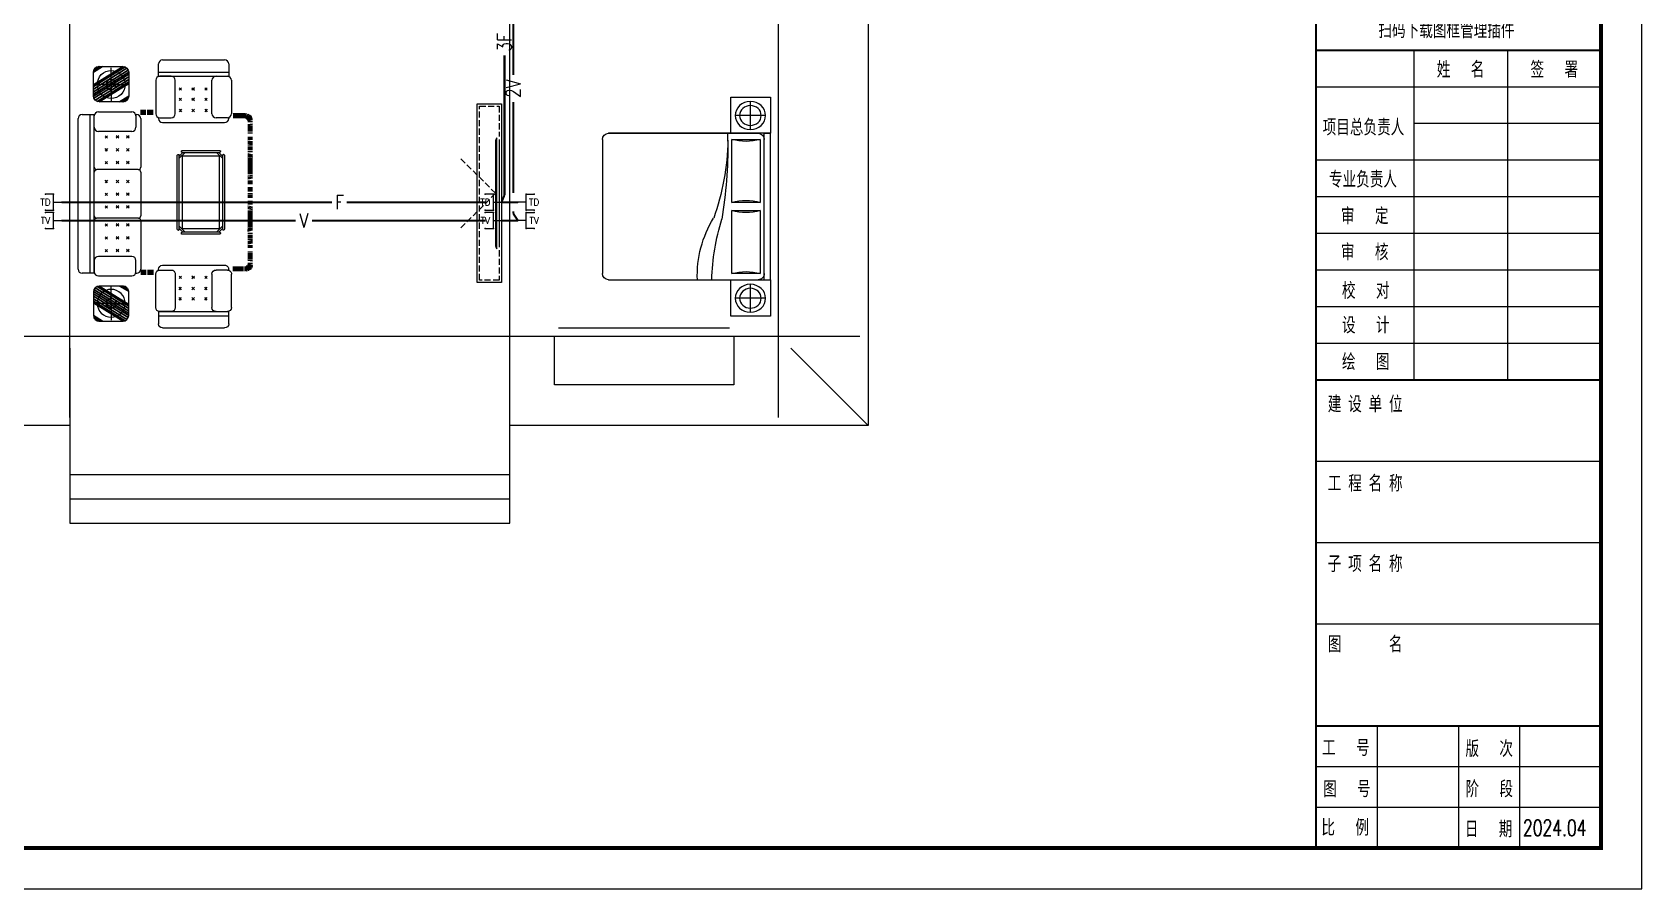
# Model space of a CAD drawing. Extents: x -29700 to 0, y 0 to 131000.
# Drawn here: x -19762 to 0, y 22000 to 32524 of the extents above; entities that cross this region are included whole.
import ezdxf
from ezdxf.enums import TextEntityAlignment as Align

# ---------------------------------------------------------------- set-up
doc = ezdxf.new("R2010")
doc.units = 0
doc.header["$LTSCALE"] = 1000
doc.header["$MEASUREMENT"] = 0
doc.linetypes.add('B-1户型三层平面图$0$DASH', pattern=[0.35, 0.25, -0.1])
doc.layers.get('0').update_dxf_attribs({"linetype": 'CONTINUOUS'})
doc.layers.add('DIM-照明', color=3, linetype='CONTINUOUS', lineweight=15)
doc.layers.add('WIRE-照明', color=1, linetype='CONTINUOUS', lineweight=15)
for name, color, linetype in [('DOTE', 1, 'CONTINUOUS'), ('EQUIP-通讯', 3, 'CONTINUOUS'), ('TK', 4, 'CONTINUOUS'), ('家具', 8, 'CONTINUOUS')]:
    doc.layers.add(name, color=color, linetype=linetype)
doc.styles.add('_TEL_DIM', font='SIMPLEX', dxfattribs={"width": 0.8, "height": 3.5, "bigfont": 'HZTXT'})
doc.styles.add('DIM_FONT', font='SIMPLEX', dxfattribs={"width": 0.7, "bigfont": 'GBCBIG'})
doc.styles.add('HZTXT1', font='romans.shx', dxfattribs={"width": 0.7, "bigfont": 'GBHZFS.SHX'})
doc.styles.add('黑体', font='simhei.ttf', dxfattribs={"width": 0.75})

# ---------------------------------------------------------------- blocks, each defined once
blk = doc.blocks.new('M_C47JEV')
for p, q in [((-465, 250), (-465, 661)), ((-431, 711), (-431, 720)), ((-415, 711), (-275, 711)), ((381, 770), (-381, 770)), ((-225, 661), (-225, 250)), ((-136, 606), (-166, 637)), ((-166, 606), (-136, 637)), ((-9, 606), (21, 637)), ((21, 606), (-9, 637)), ((179, 606), (149, 637)), ((149, 606), (179, 637)), ((225, 661), (225, 250)), ((415, 711), (275, 711)), ((431, 711), (431, 720)), ((465, 250), (465, 661)), ((-136, 469), (-166, 499)), ((-166, 469), (-136, 499)), ((21, 469), (-9, 499)), ((-9, 469), (21, 499)), ((179, 469), (149, 499)), ((149, 469), (179, 499)), ((-431, 50), (-431, 203)), ((431, 200), (-431, 200)), ((-275, 200), (-415, 200)), ((-136, 342), (-166, 372)), ((-166, 342), (-136, 372)), ((21, 342), (-9, 372)), ((-9, 342), (21, 372)), ((179, 342), (149, 372)), ((149, 342), (179, 372)), ((275, 200), (415, 200)), ((431, 200), (431, 50)), ((431, 150), (-431, 150)), ((381, 0), (-381, 0))]:
    blk.add_line(p, q)
for centre, start, end in [((-415, 661), 90, 180), ((-381, 720), 90, 180), ((-275, 661), 0, 90), ((275, 661), 90, 180), ((381, 720), 360, 90), ((415, 661), 0, 90), ((-415, 250), 180, 270), ((-275, 250), 270, 0), ((275, 250), 180, 270), ((415, 250), 270, 0), ((-381, 50), 180, 270), ((381, 50), 270, 0)]:
    blk.add_arc(centre, 50, start, end)
at = {"style": 'DIM_FONT', "width": 0.8, "flags": 9}
for tag in ['XSIZE', 'YSIZE']:
    blk.add_attdef(tag, (0, 0), '', height=0.5, dxfattribs=at)
blk = doc.blocks.new('M_C46QQU')
for p, q in [((-1008, 250), (-1008, 661)), ((-975, 711), (-975, 720)), ((-958, 711), (-818, 711)), ((-925, 770), (-327, 770)), ((-768, 661), (-768, 250)), ((-713, 627), (-683, 597)), ((-683, 627), (-713, 597)), ((-556, 627), (-526, 597)), ((-526, 627), (-556, 597)), ((-398, 627), (-368, 597)), ((-368, 627), (-398, 597)), ((-298, 740), (-298, 230)), ((-269, 770), (269, 770)), ((-138, 627), (-168, 597)), ((-168, 627), (-138, 597)), ((20, 627), (-11, 597)), ((-11, 627), (20, 597)), ((177, 627), (147, 597)), ((147, 627), (177, 597)), ((298, 740), (298, 230)), ((327, 770), (925, 770)), ((368, 627), (398, 597)), ((398, 627), (368, 597)), ((526, 627), (556, 597)), ((556, 627), (526, 597)), ((683, 627), (713, 597)), ((713, 627), (683, 597)), ((768, 661), (768, 250)), ((958, 711), (818, 711)), ((975, 711), (975, 720)), ((1008, 250), (1008, 661)), ((-713, 500), (-683, 469)), ((-683, 500), (-713, 469)), ((-556, 500), (-526, 469)), ((-526, 500), (-556, 469)), ((-398, 500), (-368, 469)), ((-368, 500), (-398, 469)), ((-138, 500), (-168, 469)), ((-168, 500), (-138, 469)), ((20, 500), (-11, 469)), ((-11, 500), (20, 469)), ((177, 500), (147, 469)), ((147, 500), (177, 469)), ((368, 500), (398, 469)), ((398, 500), (368, 469)), ((526, 500), (556, 469)), ((556, 500), (526, 469)), ((683, 500), (713, 469)), ((713, 500), (683, 469)), ((-975, 50), (-975, 203)), ((975, 200), (-975, 200)), ((-818, 200), (-958, 200)), ((-713, 363), (-683, 332)), ((-683, 363), (-713, 332)), ((-526, 363), (-556, 332)), ((-556, 363), (-526, 332)), ((-398, 363), (-368, 332)), ((-368, 363), (-398, 332)), ((-138, 363), (-168, 332)), ((-168, 363), (-138, 332)), ((-11, 363), (20, 332)), ((20, 363), (-11, 332)), ((177, 363), (147, 332)), ((147, 363), (177, 332)), ((368, 363), (398, 332)), ((398, 363), (368, 332)), ((556, 363), (526, 332)), ((526, 363), (556, 332)), ((683, 363), (713, 332)), ((713, 363), (683, 332)), ((818, 200), (958, 200)), ((975, 200), (975, 50)), ((975, 150), (-975, 150)), ((925, 0), (-925, 0))]:
    blk.add_line(p, q)
for centre, radius, start, end in [((-958, 661), 50, 90, 180), ((-925, 720), 50, 90, 180), ((-818, 661), 50, 0, 90), ((-328, 740), 30, 360, 90), ((-268, 740), 30, 90, 180), ((268, 740), 30, 0, 90), ((328, 740), 30, 90, 180), ((818, 661), 50, 90, 180), ((925, 720), 50, 360, 90), ((958, 661), 50, 0, 90), ((-958, 250), 50, 180, 270), ((-818, 250), 50, 270, 0), ((-328, 230), 30, 270, 0), ((-268, 230), 30, 180, 270), ((268, 230), 30, 270, 360), ((328, 230), 30, 180, 270), ((818, 250), 50, 180, 270), ((958, 250), 50, 270, 0), ((-925, 50), 50, 180, 270), ((925, 50), 50, 270, 0)]:
    blk.add_arc(centre, radius, start, end)
at = {"style": 'DIM_FONT', "width": 0.8, "flags": 9}
for tag in ['XSIZE', 'YSIZE']:
    blk.add_attdef(tag, (0, 0), '', height=0.5, dxfattribs=at)
blk = doc.blocks.new('A$C216821B5')
at = {"layer": '家具'}
for p, q in [((1737, 2990), (1737, 3196)), ((1737, 2990), (1531, 2990)), ((1737, 2990), (1737, 2784)), ((1737, 2990), (1944, 2990)), ((63, 2552), (3, 2576)), ((65, 2554), (5, 2579)), ((67, 2559), (8, 2588)), ((69, 2564), (15, 2604)), ((74, 2566), (23, 2610)), ((76, 2568), (27, 2614)), ((79, 2569), (30, 2618)), ((79, 2571), (48, 2628)), ((85, 2573), (56, 2630)), ((92, 2575), (77, 2636)), ((95, 2575), (95, 2636)), ((118, 2636), (118, 2576)), ((131, 2636), (131, 2576)), ((135, 2636), (135, 2576)), ((150, 2636), (150, 2576)), ((151, 2636), (151, 2576)), ((157, 2636), (157, 2576)), ((157, 2636), (157, 2576)), ((158, 2636), (158, 2576)), ((171, 2636), (171, 2576)), ((181, 2636), (181, 2576)), ((189, 2636), (189, 2576)), ((190, 2636), (190, 2576)), ((205, 2636), (205, 2576)), ((219, 2636), (219, 2576)), ((229, 2636), (229, 2576)), ((236, 2636), (236, 2576)), ((1227, 2619), (1227, 2679)), ((1243, 2619), (1243, 2679)), ((1251, 2619), (1245, 2679)), ((1254, 2619), (1249, 2679)), ((1262, 2619), (1257, 2679)), ((1271, 2619), (1266, 2679)), ((1281, 2619), (1275, 2679)), ((1287, 2619), (1287, 2679)), ((1315, 2619), (1315, 2679)), ((1328, 2619), (1328, 2679)), ((1332, 2619), (1332, 2679)), ((1347, 2619), (1347, 2679)), ((1348, 2619), (1348, 2679)), ((1354, 2619), (1354, 2679)), ((1354, 2619), (1354, 2679)), ((1355, 2619), (1355, 2679)), ((1368, 2619), (1368, 2679)), ((60, 2535), (0, 2535)), ((60, 2500), (0, 2506)), ((60, 2488), (0, 2494)), ((60, 2476), (0, 2476)), ((60, 2468), (0, 2468)), ((60, 2452), (0, 2456)), ((60, 2446), (0, 2450)), ((60, 2442), (0, 2446)), ((60, 2437), (0, 2441)), ((60, 2430), (0, 2430)), ((60, 2419), (0, 2419)), ((60, 2396), (0, 2396)), ((62, 2550), (1, 2564)), ((61, 2545), (1, 2559)), ((60, 2341), (0, 2341)), ((60, 2334), (0, 2334)), ((60, 2319), (0, 2319)), ((60, 2299), (0, 2288)), ((60, 2291), (0, 2280)), ((60, 2288), (0, 2276)), ((60, 2283), (0, 2272)), ((60, 2281), (0, 2270)), ((60, 2274), (0, 2263)), ((60, 2269), (0, 2258)), ((60, 2268), (0, 2257)), ((60, 2247), (0, 2247)), ((60, 2223), (0, 2223)), ((60, 2221), (0, 2221)), ((60, 2208), (0, 2208)), ((60, 2206), (0, 2206)), ((60, 2203), (0, 2203)), ((60, 2202), (0, 2202)), ((60, 2192), (0, 2192)), ((865, 2180), (406, 2180)), ((60, 2167), (0, 2167)), ((60, 2141), (0, 2128)), ((60, 2140), (0, 2127)), ((60, 2133), (0, 2120)), ((60, 2130), (0, 2117)), ((60, 2126), (0, 2113)), ((60, 2125), (0, 2112)), ((60, 2122), (0, 2109)), ((60, 2114), (0, 2101)), ((60, 2112), (0, 2099)), ((60, 2109), (0, 2096)), ((60, 2095), (0, 2082)), ((60, 2079), (0, 2079)), ((60, 2063), (0, 2063)), ((60, 2047), (0, 2047)), ((60, 2039), (0, 2044)), ((60, 2035), (0, 2041)), ((60, 2027), (0, 2033)), ((60, 2018), (0, 2024)), ((60, 2009), (0, 2014)), ((60, 2002), (0, 2002)), ((60, 1997), (0, 1997)), ((60, 1991), (0, 1991)), ((346, 2120), (346, 1211)), ((356, 2130), (361, 2130)), ((371, 2111), (415, 2155)), ((371, 2083), (443, 2155)), ((371, 2120), (371, 1211)), ((396, 2170), (396, 2165)), ((865, 2155), (406, 2155)), ((901, 2083), (828, 2155)), ((901, 2111), (857, 2155)), ((875, 2170), (875, 2165)), ((901, 1211), (901, 2120)), ((916, 2130), (911, 2130)), ((926, 1211), (926, 2120)), ((60, 1975), (0, 1975)), ((60, 1962), (0, 1962)), ((60, 1951), (0, 1951)), ((60, 1951), (0, 1951)), ((60, 1945), (0, 1945)), ((60, 1936), (0, 1936)), ((60, 1931), (0, 1931)), ((60, 1925), (0, 1925)), ((60, 1912), (0, 1912)), ((60, 1900), (0, 1900)), ((60, 1895), (0, 1895)), ((60, 1866), (0, 1875)), ((60, 1851), (0, 1860)), ((60, 1845), (0, 1855)), ((60, 1833), (0, 1842)), ((60, 1807), (0, 1807)), ((60, 1795), (0, 1795)), ((60, 1784), (0, 1784)), ((60, 1778), (0, 1778)), ((60, 1775), (0, 1775)), ((60, 1725), (0, 1725)), ((60, 1718), (0, 1713)), ((60, 1717), (0, 1712)), ((60, 1709), (0, 1704)), ((60, 1707), (0, 1702)), ((60, 1702), (0, 1697)), ((60, 1682), (0, 1682)), ((60, 1649), (0, 1649)), ((60, 1629), (0, 1634)), ((60, 1624), (0, 1629)), ((60, 1622), (0, 1627)), ((60, 1614), (0, 1619)), ((60, 1613), (0, 1618)), ((60, 1606), (0, 1606)), ((60, 1556), (0, 1556)), ((60, 1553), (0, 1553)), ((60, 1547), (0, 1547)), ((60, 1536), (0, 1536)), ((60, 1524), (0, 1524)), ((60, 1498), (0, 1489)), ((60, 1485), (0, 1476)), ((60, 1480), (0, 1471)), ((60, 1465), (0, 1456)), ((60, 1436), (0, 1436)), ((60, 1431), (0, 1431)), ((60, 1419), (0, 1419)), ((60, 1405), (0, 1405)), ((60, 1400), (0, 1400)), ((60, 1395), (0, 1395)), ((60, 1386), (0, 1386)), ((60, 1380), (0, 1380)), ((60, 1380), (0, 1380)), ((60, 1369), (0, 1369)), ((60, 1356), (0, 1356)), ((60, 1340), (0, 1340)), ((60, 1333), (0, 1333)), ((60, 1329), (0, 1329)), ((60, 1322), (0, 1316)), ((60, 1313), (0, 1307)), ((60, 1304), (0, 1298)), ((60, 1296), (0, 1290)), ((60, 1292), (0, 1287)), ((60, 1284), (0, 1284)), ((60, 1268), (0, 1268)), ((60, 1252), (0, 1252)), ((60, 1236), (0, 1249)), ((60, 1222), (0, 1235)), ((60, 1219), (0, 1232)), ((60, 1216), (0, 1229)), ((60, 1208), (0, 1221)), ((60, 1206), (0, 1219)), ((60, 1205), (0, 1218)), ((60, 1200), (0, 1213)), ((60, 1198), (0, 1211)), ((60, 1191), (0, 1204)), ((60, 1190), (0, 1203)), ((356, 1201), (361, 1201)), ((371, 1248), (443, 1175)), ((371, 1219), (415, 1175)), ((901, 1248), (828, 1175)), ((901, 1219), (857, 1175)), ((916, 1201), (911, 1201)), ((60, 1164), (0, 1164)), ((60, 1139), (0, 1139)), ((60, 1129), (0, 1129)), ((60, 1128), (0, 1128)), ((60, 1124), (0, 1124)), ((60, 1123), (0, 1123)), ((60, 1110), (0, 1110)), ((60, 1108), (0, 1108)), ((60, 1084), (0, 1084)), ((60, 1063), (0, 1074)), ((60, 1062), (0, 1073)), ((60, 1057), (0, 1068)), ((60, 1050), (0, 1061)), ((60, 1048), (0, 1059)), ((60, 1043), (0, 1054)), ((60, 1040), (0, 1051)), ((60, 1032), (0, 1043)), ((60, 1012), (0, 1012)), ((60, 996), (0, 996)), ((60, 990), (0, 990)), ((396, 1160), (396, 1165)), ((406, 1175), (865, 1175)), ((406, 1150), (865, 1150)), ((875, 1160), (875, 1165)), ((60, 934), (0, 934)), ((60, 912), (0, 912)), ((60, 901), (0, 901)), ((60, 894), (0, 890)), ((60, 889), (0, 885)), ((60, 885), (0, 881)), ((60, 879), (0, 875)), ((60, 862), (0, 862)), ((60, 855), (0, 855)), ((60, 842), (0, 837)), ((60, 830), (0, 825)), ((60, 796), (0, 796)), ((61, 786), (1, 772)), ((62, 781), (1, 767)), ((63, 779), (3, 755)), ((65, 776), (5, 752)), ((67, 772), (8, 743)), ((69, 767), (15, 727)), ((74, 765), (23, 721)), ((76, 763), (27, 716)), ((79, 762), (30, 713)), ((79, 760), (48, 703)), ((85, 758), (56, 700)), ((92, 756), (77, 695)), ((95, 755), (95, 695)), ((118, 695), (118, 755)), ((131, 695), (131, 755)), ((135, 695), (135, 755)), ((150, 695), (150, 755)), ((151, 695), (151, 755)), ((157, 695), (157, 755)), ((157, 695), (157, 755)), ((158, 695), (158, 755)), ((171, 695), (171, 755)), ((181, 695), (181, 755)), ((189, 695), (189, 755)), ((190, 695), (190, 755)), ((205, 695), (205, 755)), ((219, 695), (219, 755)), ((229, 695), (229, 755)), ((236, 695), (236, 755)), ((1227, 712), (1227, 652)), ((1243, 712), (1243, 652)), ((1251, 712), (1245, 652)), ((1254, 712), (1249, 652)), ((1262, 712), (1257, 652)), ((1271, 712), (1266, 652)), ((1281, 712), (1275, 652)), ((1287, 712), (1287, 652)), ((1315, 712), (1315, 652)), ((1328, 712), (1328, 652)), ((1332, 712), (1332, 652)), ((1347, 712), (1347, 652)), ((1348, 712), (1348, 652)), ((1354, 712), (1354, 652)), ((1354, 712), (1354, 652)), ((1355, 712), (1355, 652)), ((1368, 712), (1368, 652)), ((1737, 301), (1737, 508)), ((1737, 301), (1531, 301)), ((1737, 301), (1737, 95)), ((1737, 301), (1944, 301))]:
    blk.add_line(p, q, dxfattribs=at)
blk.add_lwpolyline([(861, 2115), (411, 2115), (411, 1215), (861, 1215)], close=True, dxfattribs=at)
for centre, start, end in [((406, 2170), 90, 180), ((865, 2170), 0, 90), ((356, 2120), 90, 180), ((361, 2120), 0, 90), ((406, 2165), 180, 270), ((865, 2165), 270, 0), ((911, 2120), 90, 180), ((916, 2120), 0, 90), ((356, 1211), 180, 270), ((361, 1211), 270, 0), ((911, 1211), 180, 270), ((916, 1211), 270, 0), ((406, 1165), 90, 180), ((406, 1160), 180, 270), ((865, 1165), 0, 90), ((865, 1160), 270, 0)]:
    blk.add_arc(centre, 10, start, end, dxfattribs=at)
for major_axis in [(-121, 121), (-43.2, 43.2)]:
    blk.add_ellipse((1737, 2990), major_axis=major_axis, ratio=1, start_param=0.785398, end_param=7.068583, dxfattribs=at)
at = {"layer": '家具', "extrusion": (0, 0, -1)}
for major_axis in [(121, 121), (43.2, 43.2)]:
    blk.add_ellipse((1737, 302), major_axis=major_axis, ratio=1, start_param=3.926991, end_param=10.210176, dxfattribs=at)
at = {"layer": '家具', "extrusion": (0, 0, -1), "zscale": -1}
for name, p, rotation in [('M_C47JEV', (-725, 3292), 180), ('M_C46QQU', (-2144, 1646), 270)]:
    blk.add_blockref(name, p, dxfattribs=dict(at, rotation=rotation))
at = {"layer": '家具'}
blk.add_blockref('M_C47JEV', (725, 0), dxfattribs=at)
mesh = blk.add_polyface(dxfattribs=at)
corners = [(1911, 3205), (1934, 3189), (1909, 3205), (1945, 3173), (1885, 3210), (1885, 3210), (1945, 3172), (1885, 3210), (1885, 3210), (1949, 3166), (1879, 3210), (1954, 3140), (1843, 3210), (1954, 2985), (1591, 3210), (1954, 2985), (1591, 3210), (1954, 2964), (1566, 3205), (1954, 2934), (1543, 3189), (1954, 2901), (1527, 3166), (1954, 2873), (1522, 3140), (1522, 3140), (1954, 2873), (1522, 3140), (1522, 3115), (1954, 2847), (1522, 3115), (1954, 2847), (1522, 3086), (1949, 2821), (1522, 3053), (1934, 2798), (1522, 3023), (1911, 2782), (1522, 3003), (1885, 2778), (1885, 2778), (1522, 3003), (1885, 2778), (1885, 2778), (1522, 2847), (1634, 2778), (1522, 2847), (1634, 2778), (1527, 2821), (1597, 2778), (1531, 2815), (1591, 2778), (1531, 2815), (1591, 2778), (1543, 2798), (1568, 2782), (1566, 2782)]
mesh.append_faces([[corners[k] for k in face] for face in [(0, 0, 2, 1), (1, 2, 4, 3), (3, 4, 7, 6), (5, 5, 8, 7), (6, 8, 10, 9), (9, 10, 12, 11), (11, 12, 14, 13), (13, 14, 16, 15), (15, 16, 18, 17), (17, 18, 20, 19), (19, 20, 22, 21), (21, 22, 24, 23), (23, 24, 27, 26), (26, 25, 28, 29), (29, 28, 30, 31), (31, 30, 32, 33), (33, 32, 34, 35), (35, 34, 36, 37), (37, 36, 38, 40), (40, 39, 43, 43), (39, 38, 41, 42), (42, 41, 44, 45), (45, 44, 46, 47), (47, 46, 48, 49), (49, 48, 50, 51), (51, 50, 52, 53), (53, 52, 54, 55), (55, 54, 56, 56)]], dxfattribs={"vtx0": -1, "vtx2": -1})
mesh = blk.add_polyface(dxfattribs=at)
corners = [(1911, 87), (1934, 102), (1909, 86), (1945, 119), (1885, 82), (1885, 82), (1945, 119), (1885, 82), (1885, 82), (1949, 126), (1879, 82), (1954, 151), (1843, 82), (1954, 307), (1591, 82), (1954, 307), (1591, 82), (1954, 328), (1566, 87), (1954, 357), (1543, 102), (1954, 390), (1527, 126), (1954, 419), (1522, 151), (1522, 151), (1954, 419), (1522, 151), (1522, 177), (1954, 445), (1522, 177), (1954, 445), (1522, 205), (1949, 470), (1522, 238), (1934, 494), (1522, 268), (1911, 509), (1522, 289), (1885, 514), (1885, 514), (1522, 289), (1885, 514), (1885, 514), (1522, 445), (1634, 514), (1522, 445), (1634, 514), (1527, 470), (1597, 514), (1531, 477), (1591, 514), (1531, 477), (1591, 514), (1543, 494), (1568, 509), (1566, 509)]
mesh.append_faces([[corners[k] for k in face] for face in [(0, 0, 2, 1), (1, 2, 4, 3), (3, 4, 7, 6), (5, 5, 8, 7), (6, 8, 10, 9), (9, 10, 12, 11), (11, 12, 14, 13), (13, 14, 16, 15), (15, 16, 18, 17), (17, 18, 20, 19), (19, 20, 22, 21), (21, 22, 24, 23), (23, 24, 27, 26), (26, 25, 28, 29), (29, 28, 30, 31), (31, 30, 32, 33), (33, 32, 34, 35), (35, 34, 36, 37), (37, 36, 38, 40), (40, 39, 43, 43), (39, 38, 41, 42), (42, 41, 44, 45), (45, 44, 46, 47), (47, 46, 48, 49), (49, 48, 50, 51), (51, 50, 52, 53), (53, 52, 54, 55), (55, 54, 56, 56)]], dxfattribs={"vtx0": -1, "vtx2": -1})
blk = doc.blocks.new('A$C2A33777C')
at = {"color": 8, "ltscale": 250}
blk.add_lwpolyline([(467, 2196), (167, 2196), (167, 0), (467, 0)], close=True, dxfattribs=at)
at = {"color": 8, "linetype": 'B-1户型三层平面图$0$DASH', "ltscale": 0.3}
for points in [[(197, 396), (197, 31), (437, 31), (437, 2166), (197, 2166), (197, 1796)], [(242, 1096), (681, 1535)], [(242, 1096), (681, 657)]]:
    blk.add_lwpolyline(points, dxfattribs=at)
at = {"color": 8, "ltscale": 0.3}
for points in [[(197, 1756), (197, 436)], [(227, 416), (227, 1776)]]:
    blk.add_lwpolyline(points, dxfattribs=at)
at = {"color": 8, "ltscale": 250}
blk.add_lwpolyline([(227, 1776, -0.094024), (242, 1733), (242, 459, -0.094024), (227, 416)], format="xyb", dxfattribs=at)
blk = doc.blocks.new('A$C66793C10')
for p, q in [((450, 450), (0, 450)), ((0, 450), (0, 0)), ((223, 401), (223, 56)), ((450, 0), (450, 450)), ((396, 229), (50, 229)), ((0, 0), (450, 0))]:
    blk.add_line(p, q)
for radius in [173, 123]:
    blk.add_circle((223, 229), radius)
blk = doc.blocks.new('A$C0BC040C0')
at = {"layer": '家具'}
for p, q in [((0, 295), (0, 2095)), ((75, 2095), (0, 2095)), ((75, 295), (75, 2095)), ((124, 2019), (124, 1245)), ((472, 2019), (124, 2019)), ((149, 2095), (1987, 2095)), ((1987, 2095), (149, 2095)), ((472, 1245), (472, 2019)), ((522, 1996), (522, 2095)), ((2062, 2019), (2062, 371)), ((124, 1245), (472, 1245)), ((124, 1145), (124, 371)), ((472, 1145), (124, 1145)), ((472, 371), (472, 1145)), ((75, 295), (0, 295)), ((124, 371), (472, 371)), ((1987, 295), (149, 295))]:
    blk.add_line(p, q, dxfattribs=at)
for centre, major_axis, ratio, start_param, end_param in [((149, 2019), (0, 75.9), 0.981818, 0, 1.570796), ((298, 2627), (0, 632), 0.981818, 2.857799, 3.425387), ((2092, 1653), (-220, 2967), 0.524077, 1.416252, 1.739927), ((1467, 1705), (-287, 1661), 0.542659, 1.294437, 1.879131), ((1987, 2019), (0, 75.9), 0.981818, 4.712389, 6.283185), ((298, 638), (0, -632), 0.981818, 2.857799, 3.425387), ((298, 1752), (0, -632), 0.981818, -0.283794, 0.283794), ((-1119, 354), (-345, 2286), 0.791145, 4.568047, 4.89601), ((5, 453), (-253, 1064), 0.804127, 4.37694, 5.109608), ((298, -236), (0, 632), 0.981818, -0.283794, 0.283794), ((149, 371), (0, 75.9), 0.981818, 1.570796, 3.141593), ((1987, 371), (0, 75.9), 0.981818, 3.141593, 4.712389)]:
    blk.add_ellipse(centre, major_axis=major_axis, ratio=ratio, start_param=start_param, end_param=end_param, dxfattribs=at)
at = {"layer": '家具', "xscale": 1.080000000001746, "yscale": 0.9899999999906868, "rotation": 179.9999999989328}
for p in [(486, 2540), (486, 295)]:
    blk.add_blockref('A$C66793C10', p, dxfattribs=at)
blk = doc.blocks.new('；u；')
at = {"color": 251}
for p, q in [((75126, -73598), (77226, -73598)), ((77976, -73848), (78926, -74798))]:
    blk.add_line(p, q, dxfattribs=at)
for points in [[(69126, -74798), (64726, -74798), (64726, -62398), (78926, -62398), (78926, -74798), (74526, -74798)], [(77276, -73698), (77276, -74298), (75076, -74298), (75076, -73698)], [(69126, -73848), (69126, -75698), (74526, -75698), (74526, -73848)], [(69126, -73848), (69126, -75398), (74526, -75398), (74526, -73848)], [(69126, -75648), (69126, -75998), (74526, -75998), (74526, -74148)]]:
    blk.add_lwpolyline(points, dxfattribs=at)
at = {"layer": 'DOTE', "color": 251}
for p, q in [((69126, -74698), (69126, -62498)), ((74526, -74698), (74526, -62498)), ((77826, -74698), (77826, -62498)), ((64826, -73698), (78826, -73698))]:
    blk.add_line(p, q, dxfattribs=at)
at = {"color": 251, "xscale": -1}
blk.add_blockref('A$C2A33777C', (74593, -73041), dxfattribs=at)
at = {"layer": '家具', "color": 251, "xscale": -0.9999989999971652, "yscale": 0.9999989999923855, "rotation": 0.0004716637204804642}
for name, p, zscale in [('A$C216821B5', (71370, -73598), 0.9999989999958364), ('A$C0BC040C0', (77726, -73302), 0.9999989999958396)]:
    blk.add_blockref(name, p, dxfattribs=dict(at, zscale=zscale))
blk = doc.blocks.new('$equip$00002670')
for p, q in [((-0.5, 0.499), (-0.5, 0.999)), ((0.5, 0.999), (0.5, 0.499)), ((0.5, 0.499), (-0.5, 0.499)), ((0, 0.5), (0, 0))]:
    blk.add_line(p, q)
for p in [(-0.5, 0.999), (0.5, 0.999), (-0.5, 0.499), (0, 0), (0.5, 0.499)]:
    blk.add_point(p)
at = {"color": 7, "style": '_TEL_DIM'}
blk.add_attdef('$TEXT$', text='', height=0.4, dxfattribs=at).set_placement((0, 0.999), align=Align.MIDDLE_CENTER)
at = {"color": 7, "style": '_TEL_DIM', "flags": 1}
blk.add_attdef('A', text='', height=0.000025, dxfattribs=at).set_placement((0, 0), align=Align.MIDDLE_CENTER)
blk = doc.blocks.new('$equip$00001802')
for p, q in [((-0.5, 0.499), (-0.5, 0.999)), ((0.5, 0.999), (0.5, 0.499)), ((0.5, 0.499), (-0.5, 0.499)), ((0, 0.5), (0, 0))]:
    blk.add_line(p, q)
for p in [(-0.5, 0.999), (0.5, 0.999), (-0.5, 0.499), (0, 0), (0.5, 0.499)]:
    blk.add_point(p)
at = {"color": 7, "style": '_TEL_DIM'}
blk.add_attdef('$TEXT$', text='', height=0.4, dxfattribs=at).set_placement((0, 0.999), align=Align.MIDDLE_CENTER)
at = {"color": 7, "style": '_TEL_DIM', "flags": 1}
blk.add_attdef('A', text='', height=0.00002, dxfattribs=at).set_placement((0, 0), align=Align.MIDDLE_CENTER)
blk = doc.blocks.new('*U59')
at = {"color": 3}
blk.add_lwpolyline([(-59400, 0), (0, 0), (0, 42000), (-59400, 42000)], close=True, dxfattribs=at)
at = {"color": 3, "const_width": 100}
blk.add_lwpolyline([(-56900, 1000), (-1000, 1000), (-1000, 41000), (-56900, 41000)], close=True, dxfattribs=at)
at = {"layer": 'TK', "color": 2}
for p, q in [((-5600, 20600), (-5600, 12500)), ((-3300, 20600), (-3300, 12500)), ((-1000, 19700), (-8000, 19700)), ((-1000, 18800), (-5600, 18800)), ((-1000, 17900), (-8000, 17900)), ((-1000, 17000), (-8000, 17000)), ((-1000, 16100), (-8000, 16100)), ((-1000, 15200), (-8000, 15200)), ((-1000, 14300), (-8000, 14300)), ((-1000, 13400), (-8000, 13400)), ((-1000, 12500), (-8000, 12500)), ((-1000, 10500), (-8000, 10500)), ((-1000, 8500), (-8000, 8500)), ((-1000, 6500), (-8000, 6500)), ((-1000, 4000), (-8000, 4000)), ((-6500, 4000), (-6500, 1000)), ((-4500, 4000), (-4500, 1000)), ((-3000, 4000), (-3000, 1000)), ((-1000, 3000), (-8000, 3000)), ((-1000, 2000), (-8000, 2000))]:
    blk.add_line(p, q, dxfattribs=at)
at = {"layer": 'TK', "color": 2, "const_width": 50, "flags": 128}
for points in [[(-8000, 41000), (-8000, 1000)], [(-1000, 20600), (-8000, 20600)], [(-1000, 12500), (-8000, 12500)], [(-1000, 4000), (-8000, 4000)]]:
    blk.add_lwpolyline(points, dxfattribs=at)
at = {"layer": 'TK', "color": 1, "ltscale": 0.6, "style": '黑体', "width": 0.7}
blk.add_text('扫码下载图框管理插件', height=350, dxfattribs=at).set_placement((-6468, 20938))
at = {"layer": 'TK', "color": 2, "ltscale": 0.6, "style": '黑体', "width": 0.7}
for s, p in [('姓   名', (-4450, 20150)), ('签   署', (-2150, 20150))]:
    blk.add_text(s, height=350, dxfattribs=at).set_placement(p, align=Align.MIDDLE)
for s, p in [('项目总负责人', (-7837, 18547)), ('专业负责人', (-7681, 17267)), ('审   定', (-7388, 16367)), ('审   核', (-7388, 15481)), ('校   对', (-7363, 14533)), ('设   计', (-7363, 13685)), ('绘   图', (-7363, 12785)), ('建 设 单 位', (-7711, 11745)), ('工 程 名 称', (-7711, 9798)), ('子 项 名 称', (-7711, 7822)), ('图       名', (-7711, 5845)), ('工   号', (-7850, 3303)), ('版   次', (-4331, 3278)), ('图   号', (-7827, 2289)), ('阶   段', (-4331, 2289)), ('比   例', (-7868, 1342)), ('日   期', (-4346, 1303))]:
    blk.add_text(s, height=350, dxfattribs=at).set_placement(p)
at = {"layer": 'TK', "color": 4, "style": 'HZTXT1'}
for tag, height, width, p in [('项目负责1', 400, 0.6, (-4500, 19196)), ('项目负责2', 400, 0.6, (-4500, 18296)), ('专责', 400, 0.6, (-4500, 17396)), ('审定', 400, 0.6, (-4500, 16496)), ('审核', 400, 0.6, (-4500, 15596)), ('校对', 400, 0.6, (-4500, 14696)), ('设计', 400, 0.6, (-4500, 13796)), ('绘图', 400, 0.6, (-4500, 12896)), ('建设单位', 450, 0.6, (-4500, 11050)), ('工号', 400, 0.5, (-5501, 3507)), ('版次', 400, 0.7, (-2138, 3498)), ('阶段', 400, 0.7, (-2138, 2498)), ('比例', 400, 0.7, (-5491, 1513)), ('日期', 400, 0.7, (-2138, 1498))]:
    blk.add_attdef(tag, text='', height=height, dxfattribs=dict(at, width=width)).set_placement(p, align=Align.MIDDLE)
at = {"layer": 'TK', "color": 1, "lineweight": -3, "style": 'HZTXT1', "width": 0.6}
blk.add_attdef('工程名称', text='', height=450, dxfattribs=at).set_placement((-4500, 9050), align=Align.MIDDLE)
at = {"layer": 'TK', "color": 4, "lineweight": -3, "style": 'HZTXT1', "width": 0.6}
blk.add_attdef('子项名称', text='', height=450, dxfattribs=at).set_placement((-4500, 7050), align=Align.MIDDLE)
at = {"layer": 'TK', "color": 1, "lineweight": -3, "style": 'HZTXT1', "width": 0.6}
blk.add_attdef('图名', text='', height=400, dxfattribs=at).set_placement((-4558, 4958), align=Align.MIDDLE_CENTER)
at = {"layer": 'TK', "color": 1, "style": 'HZTXT1', "width": 0.7}
blk.add_attdef('图号', text='', height=400, dxfattribs=at).set_placement((-5491, 2513), align=Align.MIDDLE)

msp = doc.modelspace()

# ---------------------------------------------------------------- linework, layer by layer
at = {"layer": 'WIRE-照明', "color": 1, "linetype": 'Continuous', "const_width": 25}
for points in [[(-13854.8, 31997.4), (-13854.8, 33414.5)], [(-13963.3, 30524), (-13963.3, 32241.2)], [(-13854.8, 30547.8), (-13854.8, 31664.1)], [(-19398.9, 30435.3), (-16079.3, 30435.3)], [(-15899.3, 30435.3), (-14197.3, 30435.3)], [(-13998.9, 30435.3), (-13963.3, 30524)], [(-13998.9, 30435.3), (-13798.9, 30435.3)], [(-13854.8, 30295.6), (-13854.8, 30322.8)], [(-13798.9, 30210.1), (-13854.8, 30295.6)], [(-19398.9, 30210.1), (-16526.2, 30210.1)], [(-16326.2, 30210.1), (-14196.2, 30210.1)], [(-13998.9, 30210.1), (-13798.9, 30210.1)]]:
    msp.add_lwpolyline(points, dxfattribs=at)

# ---------------------------------------------------------------- block references
at = {"color": 0, "xscale": 0.5, "yscale": 0.5, "zscale": 0.5}
msp.add_blockref('*U59', (0, 22000), dxfattribs=at).add_auto_attribs({'日期': '2024.04'})
at = {"color": 1}
msp.add_blockref('；u；', (-88425.1, 102489.1), dxfattribs=at)
at = {"layer": 'EQUIP-通讯'}
ref = msp.add_blockref('$equip$00002670', (-19398.9, 30435.3), dxfattribs=dict(at, xscale=-200, yscale=200, zscale=200, rotation=90.00000000000831))
ref.add_attrib('$TEXT$', 'TD', dxfattribs={"layer": '0', "color": 7, "height": 80, "style": '_TEL_DIM'}).set_placement((-19598.7, 30435.3), align=Align.MIDDLE_CENTER)
ref = msp.add_blockref('$equip$00002670', (-13998.9, 30435.3), dxfattribs=dict(at, xscale=-200, yscale=200, zscale=200, rotation=90))
ref.add_attrib('$TEXT$', 'TD', dxfattribs={"layer": '0', "color": 7, "height": 80, "style": '_TEL_DIM'}).set_placement((-14198.7, 30435.3), align=Align.MIDDLE_CENTER)
ref = msp.add_blockref('$equip$00002670', (-13798.9, 30435.3), dxfattribs=dict(at, xscale=200, yscale=200, zscale=200, rotation=269.9999999999916))
ref.add_attrib('$TEXT$', 'TD', dxfattribs={"layer": '0', "color": 7, "height": 80, "rotation": 360, "style": '_TEL_DIM'}).set_placement((-13599.1, 30435.3), align=Align.MIDDLE_CENTER)
ref = msp.add_blockref('$equip$00001802', (-19398.9, 30210.1), dxfattribs=dict(at, xscale=-200, yscale=200, zscale=200, rotation=90.00000000000831))
ref.add_attrib('$TEXT$', 'TV', dxfattribs={"layer": '0', "color": 7, "height": 80, "style": '_TEL_DIM'}).set_placement((-19598.7, 30210.1), align=Align.MIDDLE_CENTER)
ref = msp.add_blockref('$equip$00001802', (-13998.9, 30210.1), dxfattribs=dict(at, xscale=-200, yscale=200, zscale=200, rotation=90))
ref.add_attrib('$TEXT$', 'TV', dxfattribs={"layer": '0', "color": 7, "height": 80, "style": '_TEL_DIM'}).set_placement((-14198.7, 30210.1), align=Align.MIDDLE_CENTER)
ref = msp.add_blockref('$equip$00001802', (-13798.9, 30210.1), dxfattribs=dict(at, xscale=200, yscale=200, zscale=200, rotation=269.9999999999916))
ref.add_attrib('$TEXT$', 'TV', dxfattribs={"layer": '0', "color": 7, "height": 80, "rotation": 360, "style": '_TEL_DIM'}).set_placement((-13599.1, 30210.1), align=Align.MIDDLE_CENTER)

# ---------------------------------------------------------------- texts
at = {"layer": 'DIM-照明', "color": 3, "style": '_TEL_DIM', "width": 0.8}
msp.add_text('3F', height=175, rotation=90, dxfattribs=at).set_placement((-13963.3, 32397.8), align=Align.MIDDLE_CENTER)
at = {"layer": 'DIM-照明', "style": '_TEL_DIM', "width": 0.8}
msp.add_text('2V', height=175, rotation=90, dxfattribs=at).set_placement((-13854.8, 31830.8), align=Align.MIDDLE_CENTER)
for s, p in [('F', (-15989.3, 30435.3)), ('V', (-16426.2, 30210.1))]:
    msp.add_text(s, height=175, dxfattribs=at).set_placement(p, align=Align.MIDDLE_CENTER)

doc.saveas('drawing.dxf')
